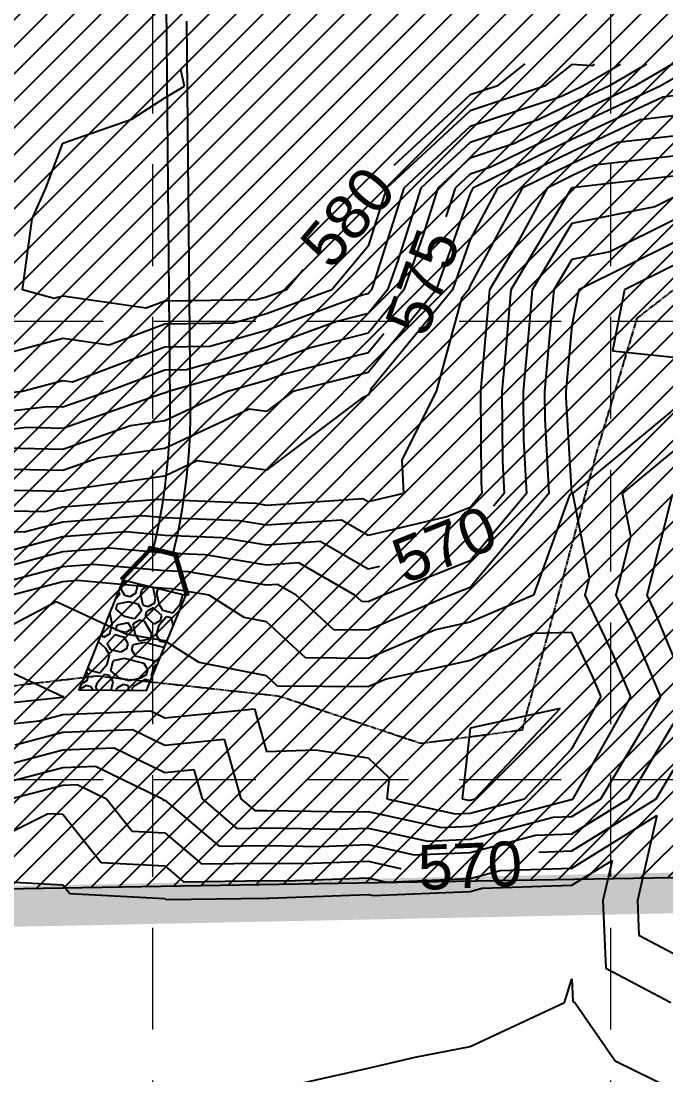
# Model space of a CAD drawing. Header units: inches. Extents: x 2468858 to 2474627, y 7110391 to 7114000.
# Drawn here: x 2469646.8 to 2469773.5, y 7111327.2 to 7111534.2 of the extents above; entities that cross this region are included whole.
import ezdxf
from ezdxf.enums import TextEntityAlignment as Align

# ---------------------------------------------------------------- set-up
doc = ezdxf.new("R2010")
doc.units = ezdxf.units.IN
doc.header["$MEASUREMENT"] = 0
doc.linetypes.add('FL1', pattern=[1.2, 0.9, -0.075, 0, -0.075, 0, -0.075, 0, -0.075])
doc.linetypes.add('HIDDEN', pattern=[0.375, 0.25, -0.125])
for name, color, linetype in [('contours', 35, 'Continuous'), ('CREEK_FL', 250, 'FL1'), ('GRID', 254, 'HIDDEN'), ('LIMITS OF DISTUBANCE', 1, 'HIDDEN'), ('RIP RAP ROCK FILTER', 1, 'Continuous'), ('SODDED LOT', 2, 'Continuous'), ('STM', 1, 'Continuous')]:
    doc.layers.add(name, color=color, linetype=linetype)
doc.styles.get("Standard").update_dxf_attribs({"font": 'ARIAL.TTF'})

msp = doc.modelspace()

# ---------------------------------------------------------------- hatches: boundary and pattern name
at = {"layer": 'RIP RAP ROCK FILTER'}
h = msp.add_hatch(dxfattribs=at)
h.set_pattern_fill('AGGREGAT', color=256, scale=20, angle=75.6761, style=0)
h.set_pattern_definition([(75.676, (2470244.275, 7111018.016), (-14.43017, 24.3263), [2, -3, 1, -3, 1, -10]), (75.676, (2470244.81, 7111028.2), (-14.43017, 24.3263), [1, -19]), (75.676, (2470242.357, 7111022.634), (-14.43017, 24.3263), [1, -2, 1, -16]), (75.676, (2470243.863, 7111032.57), (-14.43017, 24.3263), [2, -18]), (75.676, (2470243.388, 7111034.756), (-14.43017, 24.3263), [1, -19]), (75.676, (2470239.966, 7111029.437), (-14.43017, 24.3263), [2, -18]), (75.676, (2470236.523, 7111019.996), (-14.43017, 24.3263), [1, -2, 1, -5, 3, -8]), (75.676, (2470238.05, 7111034.055), (-14.43017, 24.3263), [2, -18]), (75.676, (2470234.111, 7111022.676), (-14.43017, 24.3263), [2, -1, 1, -8, 1, -7]), (75.676, (2470232.895, 7111021.954), (-14.43017, 24.3263), [1, -19]), (75.676, (2470233.658, 7111028.984), (-14.43017, 24.3263), [1, -1, 1, -17]), (75.676, (2470231.947, 7111026.325), (-14.43017, 24.3263), [1, -19]), (75.676, (2470234.194, 7111039.168), (-14.43017, 24.3263), [1, -19]), (75.676, (2470230.999, 7111030.695), (-14.43017, 24.3263), [1, -8, 1, -10]), (75.676, (2470230.03, 7111030.943), (-14.43017, 24.3263), [2, -18]), (75.676, (2470230.05, 7111035.066), (-14.43017, 24.3263), [2, -18]), (75.676, (2470226.113, 7111023.686), (-14.43017, 24.3263), [1, -12, 2, -5]), (165.676, (2470235.554, 7111020.243), (-24.3263, -14.43017), [4, -4, 2, -10]), (165.676, (2470235.802, 7111021.212), (-24.3263, -14.43017), [1, -7, 2, -10]), (165.676, (2470240.894, 7111020.944), (-24.3263, -14.43017), [3, -17]), (165.676, (2470241.141, 7111021.913), (-24.3263, -14.43017), [2, -18]), (165.676, (2470244.295, 7111022.14), (-24.3263, -14.43017), [1, -12, 1, -1, 2, -3]), (165.676, (2470244.79, 7111024.077), (-24.3263, -14.43017), [1, -7, 1, -11]), (165.676, (2470237.286, 7111027.026), (-24.3263, -14.43017), [2, -3, 1, -1, 2, -11]), (165.676, (2470241.41, 7111027.005), (-24.3263, -14.43017), [2, -11, 1, -6]), (165.676, (2470245.532, 7111026.984), (-24.3263, -14.43017), [1, -1, 2, -16]), (165.676, (2470233.431, 7111032.138), (-24.3263, -14.43017), [1, -19]), (165.676, (2470233.679, 7111033.107), (-24.3263, -14.43017), [2, -2, 1, -1, 2, -12]), (165.676, (2470242.646, 7111031.85), (-24.3263, -14.43017), [1, -1, 1, -2, 1, -14]), (165.676, (2470236.606, 7111036.488), (-24.3263, -14.43017), [4, -16]), (165.676, (2470238.791, 7111036.962), (-24.3263, -14.43017), [4, -3, 2, -11]), (165.676, (2470246.79, 7111035.952), (-24.3263, -14.43017), [1, -3, 2, -14]), (165.676, (2470245.1, 7111037.415), (-24.3263, -14.43017), [3, -17]), (120.676, (2470246.254, 7111025.768), (-19.37825, 4.94808), [1.4142, -26.87007]), (120.676, (2470248.006, 7111036.673), (-19.37825, 4.94808), [1.4142, -24.04167, 1.4142, -1.4142]), (120.676, (2470243.821, 7111024.325), (-19.37825, 4.94808), [1.4142, -11.3136, 1.4142, -14.14227]), (120.676, (2470245.058, 7111029.17), (-19.37825, 4.94808), [1.4142, -22.62747, 1.4142, -2.8284]), (120.676, (2470245.306, 7111030.138), (-19.37825, 4.94808), [2.8284, -11.3136, 2.8284, -11.31387]), (120.676, (2470242.13, 7111025.788), (-19.37825, 4.94808), [1.414, -12.728, 1.414, -1.414, 1.414, -9.90027]), (120.676, (2470243.636, 7111035.725), (-19.37825, 4.94808), [1.4142, -1.4142, 1.4142, -24.04167]), (120.676, (2470239.203, 7111022.408), (-19.37825, 4.94808), [1.4142, -16.9704, 1.4142, -8.48547]), (120.676, (2470241.224, 7111038.405), (-19.37825, 4.94808), [1.414, -1.414, 1.414, -5.6568, 1.414, -16.97147]), (120.676, (2470235.348, 7111027.52), (-19.37825, 4.94808), [1.4142, -26.87007]), (120.676, (2470233.142, 7111022.923), (-19.37825, 4.94808), [2.8284, -25.45585]), (120.676, (2470230.71, 7111021.48), (-19.37825, 4.94808), [1.4142, -1.4142, 1.4142, -24.04167]), (120.676, (2470230.524, 7111032.88), (-19.37825, 4.94808), [1.4142, -26.87007]), (120.676, (2470230.071, 7111039.189), (-19.37825, 4.94808), [1.4142, -26.87007]), (210.676, (2470244.563, 7111027.231), (-19.37825, 4.94808), [1.4142, -26.87007]), (210.676, (2470244.811, 7111028.2), (-19.37825, 4.94808), [1.4142, -26.87007]), (210.676, (2470242.357, 7111022.634), (-19.37825, 4.94808), [1.4142, -5.6568, 2.8284, -18.38487]), (210.676, (2470241.368, 7111018.759), (-19.37825, 4.94808), [1.4142, -26.87007]), (210.676, (2470241.677, 7111032.097), (-19.37825, 4.94808), [1.4142, -11.3137, 1.4142, -14.14216]), (210.676, (2470241.925, 7111033.066), (-19.37825, 4.94808), [1.414, -8.486, 1.414, -8.484, 1.414, -7.07227]), (210.676, (2470237.987, 7111021.686), (-19.37825, 4.94808), [1.4142, -26.87007]), (210.676, (2470240.976, 7111037.436), (-19.37825, 4.94808), [2.828, -7.071, 1.414, -1.414, 1.414, -14.14327]), (210.676, (2470234.853, 7111025.582), (-19.37825, 4.94808), [1.4142, -26.87007]), (210.676, (2470236.833, 7111033.334), (-19.37825, 4.94808), [2.8284, -25.45585]), (210.676, (2470237.08, 7111034.303), (-19.37825, 4.94808), [1.4142, -26.87007]), (210.676, (2470233.658, 7111028.984), (-19.37825, 4.94808), [1.4142, -26.87007]), (210.676, (2470229.267, 7111023.913), (-19.37825, 4.94808), [1.4142, -26.87007]), (210.676, (2470233.225, 7111039.415), (-19.37825, 4.94808), [1.4142, -26.87007]), (102.2411, (2470244.769, 7111019.954), (4.94808, 19.37825), [2.236, -42.48536]), (102.2411, (2470242.337, 7111018.511), (4.94808, 19.37825), [2.236, -42.48536]), (102.2411, (2470241.368, 7111018.759), (4.94808, 19.37825), [2.236, -42.48536]), (102.2411, (2470242.605, 7111023.603), (4.94808, 19.37825), [2.236, -42.48536]), (102.2411, (2470238.482, 7111023.624), (4.94808, 19.37825), [2.236, -42.48536]), (102.2411, (2470237.513, 7111023.871), (4.94808, 19.37825), [2.236, -42.48536]), (102.2411, (2470234.627, 7111028.737), (4.94808, 19.37825), [2.236, -42.48536]), (102.2411, (2470233.905, 7111029.953), (4.94808, 19.37825), [2.236, -42.48536]), (102.2411, (2470229.988, 7111022.6965), (4.94808, 19.37825), [2.236, -42.48536]), (102.2411, (2470231.473, 7111028.51), (4.94808, 19.37825), [2.236, -42.48536]), (139.111, (2470248.48, 7111034.488), (-19.37825, 4.94808), [2.236, -42.48536]), (139.111, (2470244.337, 7111030.386), (-19.37825, 4.94808), [2.236, -42.48536]), (139.111, (2470241.657, 7111027.974), (-19.37825, 4.94808), [2.236, -42.48536]), (139.111, (2470239.492, 7111031.623), (-19.37825, 4.94808), [2.236, -42.48536]), (139.111, (2470239.7395, 7111032.592), (-19.37825, 4.94808), [2.236, -42.48536]), (139.111, (2470235.101, 7111026.551), (-19.37825, 4.94808), [2.236, -42.48536]), (139.111, (2470233.637, 7111024.861), (-19.37825, 4.94808), [2.236, -42.48536]), (139.111, (2470231.741, 7111033.602), (-19.37825, 4.94808), [2.236, -42.48536]), (139.111, (2470227.824, 7111026.345), (-19.37825, 4.94808), [2.236, -42.48536]), (192.2411, (2470232.895, 7111021.954), (-19.37825, 4.94808), [2.236, -42.48536]), (192.2411, (2470235.864, 7111033.581), (-19.37825, 4.94808), [2.236, -42.48536]), (192.2411, (2470231.679, 7111021.233), (-19.37825, 4.94808), [2.236, -42.48536]), (192.2411, (2470232.73, 7111037.4775), (-19.37825, 4.94808), [2.236, -42.48536]), (192.2411, (2470228.545, 7111025.129), (-19.37825, 4.94808), [2.236, -42.48536]), (192.2411, (2470228.566, 7111029.252), (-19.37825, 4.94808), [2.236, -42.48536]), (229.111, (2470246.254, 7111025.768), (-4.94808, -19.37825), [2.236, -42.48536]), (229.111, (2470243.326, 7111022.387), (-4.94808, -19.37825), [2.236, -42.48536]), (229.111, (2470245.821, 7111036.199), (-4.94808, -19.37825), [2.236, -42.48536]), (229.111, (2470243.388, 7111034.756), (-4.94808, -19.37825), [2.236, -42.48536]), (229.111, (2470239.471, 7111027.5), (-4.94808, -19.37825), [2.236, -42.48536]), (229.111, (2470237.265, 7111022.9024), (-4.94808, -19.37825), [2.236, -42.48536]), (229.111, (2470238.75, 7111028.716), (-4.94808, -19.37825), [2.236, -42.48536]), (229.111, (2470236.07, 7111026.304), (-4.94808, -19.37825), [2.236, -42.48536]), (229.111, (2470231.225, 7111027.541), (-4.94808, -19.37825), [2.236, -42.48536]), (229.111, (2470225.865, 7111022.717), (-4.94808, -19.37825), [2.236, -42.48536]), (229.111, (2470228.834, 7111034.344), (-4.94808, -19.37825), [2.236, -42.48536]), (229.111, (2470229.329, 7111036.282), (-4.94808, -19.37825), [2.236, -42.48536])])
h.paths.add_polyline_path([(2469666.75, 7111424.4), (2469658.09, 7111402.86), (2469671.38, 7111402.7), (2469679.15, 7111421.36)])
at = {"layer": 'SODDED LOT'}
h = msp.add_hatch(dxfattribs=at)
h.set_pattern_fill('ANSI31', color=256, scale=30, style=0)
h.set_pattern_definition([(45, (0, 0), (-2.6516504294, 2.6516504294), [])])
h.paths.add_polyline_path([(2473645.39, 7113690.66), (2473644.98, 7113704.58), (2473380.05, 7113706.22), (2473375.55, 7113692.3), (2473381.69, 7113694.76), (2473634.33, 7113693.94)])
h.paths.add_polyline_path([(2473661.81, 7113026.94), (2473687.47, 7113025.61), (2473728.46, 7113019.28), (2473771.12, 7113012.61), (2473800.78, 7113000.62), (2473816.11, 7112991.96), (2473817.62, 7112992.3), (2473826.58, 7112958.99), (2473778.33, 7112869.43), (2473754.23, 7112818.27), (2473704.86, 7112707.31), (2473675.95, 7112628.52), (2473649.37, 7112551.6), (2473609.35, 7112401.13), (2473621.99, 7112397.24), (2473660.24, 7112541.42), (2473686.99, 7112623.57), (2473721.05, 7112713.98), (2473756.54, 7112795.8), (2473776.21, 7112842.14), (2473803.69, 7112892.8), (2473821.26, 7112931.75), (2473838.19, 7112953.92), (2473843.82, 7112970.36), (2473841.57, 7112984.99), (2473834.36, 7112995.8), (2473821.75, 7113003.46), (2473803.51, 7113011.56), (2473780.76, 7113020.12), (2473754.18, 7113027.78), (2473717.91, 7113032.73), (2473683.75, 7113037.76), (2473675.22, 7113037.54), (2473668.46, 7113034.66), (2473663.02, 7113029.01)])
h.paths.add_polyline_path([(2473971.46, 7113199.84), (2473953.3, 7113211.94), (2473941.19, 7113192.09), (2473861.1, 7113065.57), (2473810.53, 7113087.5), (2473761.17, 7113101.51), (2473720.96, 7113106.99), (2473697.2, 7113110.44), (2473674.12, 7113113.74), (2473679.51, 7113105.34), (2473686.71, 7113099.95), (2473703.5, 7113097.55), (2473742.47, 7113092.16), (2473787.44, 7113083.17), (2473826.42, 7113069.98), (2473851, 7113058.59), (2473862.39, 7113053.19), (2473874.39, 7113053.49), (2473885.78, 7113058.29), (2473895.97, 7113069.68), (2473937.95, 7113137.71), (2473969.87, 7113198.61)])
h.paths.add_polyline_path([(2474189.42, 7113705.55), (2474212.71, 7113695.29), (2474173.05, 7113585.51), (2474125.46, 7113471.59), (2474078.44, 7113374.03), (2473995.24, 7113231.38), (2473980.72, 7113211.84), (2473961.73, 7113224.12), (2474019.25, 7113316.23), (2474060.01, 7113393.26), (2474123.11, 7113525), (2474155.5, 7113608.17)])
h.paths.add_polyline_path([(2472149.87, 7113580.61), (2472139.15, 7113587.25), (2472148.34, 7113599.5), (2472129.96, 7113617.37), (2472301.04, 7113620.95), (2472421.05, 7113670.47), (2472435.86, 7113657.7), (2472418.5, 7113656.68), (2472386.32, 7113644.43), (2472349.55, 7113630.65), (2472301.04, 7113613.8), (2472253.54, 7113608.18), (2472206.05, 7113607.67), (2472182.05, 7113606.65), (2472168.77, 7113602.57), (2472156, 7113590.31)])
h.paths.add_polyline_path([(2472770.94, 7113693.31), (2472783.83, 7113696.4), (2473029.19, 7113695.37), (2473046.2, 7113689.7), (2473045.68, 7113705.68), (2472771.46, 7113707.22)])
h.paths.add_polyline_path([(2472613.26, 7113048.11), (2472742.65, 7113047.89), (2472742.87, 7112984.1), (2472740.21, 7112975.02), (2472732.24, 7112966.82), (2472722.71, 7112964.61), (2472628.32, 7112964.83), (2472620.35, 7112967.71), (2472615.69, 7112974.13), (2472614.14, 7112982.33), (2472613.26, 7112995.17)])
h.paths.add_polyline_path([(2471336.5, 7111475.41), (2471335.53, 7111275.42), (2470491.66, 7111254.32), (2470479.59, 7111328.94), (2470466.02, 7111461.6), (2470553.43, 7111470.9), (2470638.4, 7111473.12)])
h.paths.add_polyline_path([(2473446.67, 7112356.48), (2473471.9, 7112308.47), (2473532.94, 7112257.21), (2473501.2, 7112186.43), (2473329.47, 7112103.43), (2473116.22, 7112035.9), (2473103.2, 7112106.69), (2473072.63, 7112126.65), (2472815.11, 7111934.94), (2472802.33, 7111780.66), (2472622.31, 7111675.22), (2472617.64, 7111803.67), (2472501.02, 7111721.1), (2472320.82, 7111594.38), (2472182.92, 7111519.02), (2472068.92, 7111484.1), (2471932.85, 7111463.88), (2471923.66, 7111337.05), (2471693.82, 7111327.86), (2471696.08, 7111477.57), (2471836.92, 7111477.57), (2471858.78, 7111468.52), (2471876.58, 7111467.89), (2471898.13, 7111477.88), (2471906.24, 7111490.37), (2471909.37, 7111504.1), (2471908.12, 7111517.84), (2471903.75, 7111528.77), (2471899.69, 7111538.75), (2471899.78, 7111997.71), (2471902.82, 7112006.8), (2471908.61, 7112013.14), (2471915.23, 7112016.45), (2471926.26, 7112016.45), (2472502.65, 7112016.18), (2472510.04, 7112014.97), (2472516.23, 7112010.27), (2472519.86, 7112006.24), (2472597.23, 7111900.26), (2472601.63, 7111894), (2472601.97, 7111890.79), (2472601.97, 7111885.88), (2472602.14, 7111880.64), (2472603.49, 7111873.53), (2472605.53, 7111864.06), (2472610.94, 7111855.26), (2472618.72, 7111847.65), (2472625.66, 7111842.74), (2472634.12, 7111839.53), (2472648.17, 7111837.16), (2472661.03, 7111839.36), (2472670.85, 7111843.93), (2472681.25, 7111852.18), (2472689.32, 7111863.68), (2472693.24, 7111876.13), (2472698.54, 7111882.82), (2472979.47, 7112088.66), (2473047.7, 7112135.28), (2473102.11, 7112161.18), (2473168.62, 7112185.36), (2473235.48, 7112199.35), (2473286.97, 7112219.37), (2473338.95, 7112250.36), (2473378.05, 7112286.58), (2473406.65, 7112322.33), (2473434.97, 7112369.64)])
h.paths.add_polyline_path([(2469394.72, 7112321.68), (2469408.62, 7112317.35), (2469404.61, 7112306.55), (2469398.28, 7112300.53), (2469390.56, 7112297.13), (2469383.91, 7112297.75), (2469371.4, 7112301.14), (2469261.63, 7112337.75), (2469252.63, 7112344.02), (2469246.91, 7112352.88), (2469243.9, 7112361.06), (2469244.31, 7112369.38), (2469247.04, 7112379.88), (2469254.13, 7112392.28), (2469258.63, 7112404.82), (2469259.86, 7112413.96), (2469268.32, 7112441.06), (2469285.1, 7112497.6), (2469297.51, 7112549.94), (2469306.04, 7112604.22), (2469344.05, 7112603.83), (2469331.64, 7112539.47), (2469306.04, 7112437.89), (2469285.48, 7112378.57), (2469297.12, 7112353.37)])
h.paths.add_polyline_path([(2469215.25, 7111699.11), (2469133.16, 7111698.8), (2469133.12, 7111837.42), (2469136.78, 7111854.07), (2469131.5, 7111869.1), (2469132.54, 7111935.15), (2469148.79, 7112051.43), (2469175.43, 7112146.92), (2469214.08, 7112259.79), (2469218.22, 7112266.73), (2469223.73, 7112271.92), (2469228.76, 7112275.22), (2469234.9, 7112277.11), (2469242.61, 7112277.42), (2469249.21, 7112276.01), (2469256.45, 7112274.12), (2469362.5, 7112239.2), (2469368.95, 7112235.11), (2469372.09, 7112231.49), (2469374.61, 7112225.05), (2469375.55, 7112217.02), (2469372.57, 7112206.8), (2469260.7, 7112244.71), (2469237.57, 7112231.81), (2469223.88, 7112159.46), (2469213.8, 7112077.45), (2469211.79, 7111997.38), (2469212.59, 7111919.31)])
edge = h.paths.add_edge_path()
edge.add_line((2469946.69, 7111538.54), (2469944.94, 7111523.5))
edge.add_line((2469944.94, 7111523.5), (2469929.5, 7111368.54))
edge.add_line((2469929.5, 7111368.54), (2469627.82, 7111363.41))
edge.add_line((2469627.82, 7111363.41), (2469640.14, 7111528.56))
edge.add_line((2469640.14, 7111528.56), (2469611.1, 7111528.96))
edge.add_line((2469611.1, 7111528.96), (2469563.64, 7111542.06))
edge.add_line((2469563.64, 7111542.06), (2469395.72, 7111608.85))
edge.add_line((2469395.72, 7111608.85), (2469312.31, 7111524.84))
edge.add_line((2469312.31, 7111524.84), (2469259.94, 7111580.22))
edge.add_line((2469259.94, 7111580.22), (2469329.02, 7111646.45))
edge.add_line((2469329.02, 7111646.45), (2469327.64, 7111656.69))
edge.add_line((2469327.64, 7111656.69), (2469327.34, 7111668.01))
edge.add_line((2469327.34, 7111668.01), (2469328.7, 7111676.32))
edge.add_line((2469328.7, 7111676.32), (2469331.57, 7111684.93))
edge.add_line((2469331.57, 7111684.93), (2469335.65, 7111692.02))
edge.add_line((2469335.65, 7111692.02), (2469336.86, 7111699.72))
edge.add_line((2469336.86, 7111699.72), (2469350.6, 7111699.88))
edge.add_line((2469350.6, 7111699.88), (2469349.09, 7111695.19))
edge.add_line((2469349.09, 7111695.19), (2469344.26, 7111688.25))
edge.add_line((2469344.26, 7111688.25), (2469339.88, 7111679.79))
edge.add_arc((2469382.62, 7111662.98), 45.93, 158.5343, 290.6104)
edge.add_arc((2469402.89, 7111601.9), 18.55, 61.3608, 102.7575, ccw=False)
edge.add_line((2469411.78, 7111618.18), (2469554, 7111560.87))
edge.add_line((2469554, 7111560.87), (2469580.43, 7111552.5))
edge.add_line((2469580.43, 7111552.5), (2469597.93, 7111547.75))
edge.add_line((2469597.93, 7111547.75), (2469618.84, 7111543.76))
edge.add_line((2469618.84, 7111543.76), (2469652.78, 7111539.88))
edge.add_line((2469652.78, 7111539.88), (2469703, 7111539.88))
edge.add_line((2469703, 7111539.88), (2469903.74, 7111540.59))
edge.add_line((2469903.74, 7111540.59), (2469929.65, 7111539.77))
edge.add_line((2469929.65, 7111539.77), (2469946.69, 7111538.54))
at = {"layer": 'STM'}
h = msp.add_hatch(dxfattribs=at)
h.set_pattern_fill('ANSI31', color=5, scale=2, angle=75.6761, style=0)
h.set_pattern_definition([(120.676055, (2470244.2745, 7111018.01648), (-0.21501639, -0.12754588), [])])
h.paths.add_polyline_path([(2469671.79, 7111430.38), (2469671.94, 7111431.02), (2469677.61, 7111429.63), (2469677.45, 7111428.99), (2469679.63, 7111421.5), (2469679.15, 7111421.36), (2469676.89, 7111429.12), (2469672.35, 7111430.24), (2469666.75, 7111424.4), (2469666.39, 7111424.75)])

# ---------------------------------------------------------------- linework, layer by layer
at = {"layer": 'contours', "color": 35}
for p, q in [((2469745.74, 7111525.84, 580), (2469740.22, 7111521.42, 580)), ((2469774.99, 7111525.89, 576), (2469767.3, 7111521.42, 576)), ((2469678.18, 7111524.61, 580), (2469678.23, 7111524.74, 580)), ((2469678.86, 7111521.42, 580), (2469678.18, 7111524.61, 580)), ((2469754.99, 7111525.69, 579), (2469749.64, 7111521.42, 579)), ((2469758.96, 7111525.4, 579), (2469754.99, 7111525.69, 579)), ((2469764.55, 7111525.7, 578), (2469757.18, 7111521.42, 578)), ((2469759.45, 7111525.68, 579), (2469758.96, 7111525.4, 579)), ((2469769.64, 7111525.72, 577), (2469762.24, 7111521.42, 577)), ((2469774.99, 7111522.95, 575), (2469772.36, 7111521.42, 575)), ((2469674.99, 7111519.14, 580), (2469678.86, 7111521.42, 580)), ((2469734.99, 7111519.7, 580), (2469719.99, 7111505.82, 580)), ((2469740.22, 7111521.42, 580), (2469734.99, 7111519.7, 580)), ((2469749.64, 7111521.42, 579), (2469734.99, 7111516.59, 579)), ((2469754.99, 7111520.4, 578), (2469752.98, 7111519.42, 578)), ((2469772.36, 7111521.42, 575), (2469754.99, 7111513.29, 575)), ((2469767.3, 7111521.42, 576), (2469754.99, 7111515.66, 576)), ((2469757.18, 7111521.42, 578), (2469754.99, 7111520.4, 578)), ((2469762.24, 7111521.42, 577), (2469754.99, 7111518.03, 577)), ((2469774.99, 7111519.52, 574), (2469772.85, 7111519.28, 574)), ((2469668.53, 7111514.97, 580), (2469674.99, 7111519.14, 580)), ((2469752.98, 7111519.42, 578), (2469734.99, 7111513.48, 578)), ((2469754.99, 7111518.03, 577), (2469748.35, 7111514.78, 577)), ((2469772.85, 7111519.28, 574), (2469754.99, 7111510.92, 574)), ((2469734.99, 7111516.59, 579), (2469718.6, 7111501.42, 579)), ((2469754.99, 7111515.66, 576), (2469743.71, 7111510.15, 576)), ((2469774.99, 7111515.57, 573), (2469768.39, 7111514.82, 573)), ((2469654.99, 7111510.24, 580), (2469668.53, 7111514.97, 580)), ((2469734.99, 7111513.48, 578), (2469721.96, 7111501.42, 578)), ((2469748.35, 7111514.78, 577), (2469734.99, 7111510.38, 577)), ((2469768.39, 7111514.82, 573), (2469754.99, 7111508.55, 573)), ((2469754.99, 7111513.29, 575), (2469739.08, 7111505.51, 575)), ((2469774.99, 7111511.62, 572), (2469763.93, 7111510.36, 572)), ((2469651.61, 7111501.42, 580), (2469654.99, 7111510.24, 580)), ((2469734.99, 7111510.38, 577), (2469725.31, 7111501.42, 577)), ((2469743.71, 7111510.15, 576), (2469734.99, 7111507.27, 576)), ((2469754.99, 7111510.92, 574), (2469735.56, 7111501.42, 574)), ((2469763.93, 7111510.36, 572), (2469754.99, 7111506.18, 572)), ((2469734.99, 7111507.27, 576), (2469728.67, 7111501.42, 576)), ((2469754.99, 7111508.55, 573), (2469740.41, 7111501.42, 573)), ((2469774.99, 7111507.67, 571), (2469759.47, 7111505.91, 571)), ((2469739.08, 7111505.51, 575), (2469734.99, 7111504.16, 575)), ((2469754.99, 7111506.18, 572), (2469745.26, 7111501.42, 572)), ((2469759.47, 7111505.91, 571), (2469754.99, 7111503.81, 571)), ((2469734.99, 7111504.16, 575), (2469732.03, 7111501.42, 575)), ((2469754.99, 7111503.81, 571), (2469750.11, 7111501.42, 571)), ((2469774.99, 7111503.72, 570), (2469755.01, 7111501.45, 570)), ((2469648.93, 7111495.36, 580), (2469651.61, 7111501.42, 580)), ((2469718.6, 7111501.42, 579), (2469714.99, 7111489.96, 579)), ((2469721.96, 7111501.42, 578), (2469715.96, 7111482.39, 578)), ((2469725.31, 7111501.42, 577), (2469720.86, 7111487.29, 577)), ((2469728.67, 7111501.42, 576), (2469725.76, 7111492.19, 576)), ((2469732.03, 7111501.42, 575), (2469730.66, 7111497.1, 575)), ((2469740.41, 7111501.42, 573), (2469734.99, 7111491.32, 573)), ((2469735.56, 7111501.42, 574), (2469734.99, 7111500.36, 574)), ((2469745.26, 7111501.42, 572), (2469734.99, 7111482.28, 572)), ((2469754.93, 7111501.36, 570), (2469743, 7111481.42, 570)), ((2469750.11, 7111501.42, 571), (2469744.46, 7111490.89, 571)), ((2469754.96, 7111501.42, 570), (2469754.93, 7111501.36, 570)), ((2469754.99, 7111501.44, 570), (2469754.96, 7111501.42, 570)), ((2469755.01, 7111501.45, 570), (2469754.99, 7111501.44, 570)), ((2469734.99, 7111500.36, 574), (2469728.33, 7111481.42, 574)), ((2469774.99, 7111499.57, 569), (2469771.31, 7111497.74, 569)), ((2469730.66, 7111497.1, 575), (2469730.2, 7111495.77, 575)), ((2469771.31, 7111497.74, 569), (2469754.99, 7111494.43, 569)), ((2469647.04, 7111481.42, 580), (2469648.93, 7111495.36, 580)), ((2469774.99, 7111495.12, 568), (2469762.48, 7111488.91, 568)), ((2469754.99, 7111494.43, 569), (2469747.21, 7111481.42, 569)), ((2469725.76, 7111492.19, 576), (2469721.97, 7111481.42, 576)), ((2469734.99, 7111491.32, 573), (2469731.51, 7111481.42, 573)), ((2469744.46, 7111490.89, 571), (2469738.79, 7111481.42, 571)), ((2469774.99, 7111490.67, 567), (2469756.34, 7111481.42, 567)), ((2469714.99, 7111489.96, 579), (2469707.82, 7111481.42, 579)), ((2469762.48, 7111488.91, 568), (2469754.99, 7111487.39, 568)), ((2469720.86, 7111487.29, 577), (2469718.79, 7111481.42, 577)), ((2469754.99, 7111487.39, 568), (2469751.42, 7111481.42, 568)), ((2469702.21, 7111485.37, 580), (2469698.9, 7111481.42, 580)), ((2469774.99, 7111486.22, 566), (2469765.31, 7111481.42, 566)), ((2469715.96, 7111482.39, 578), (2469715.62, 7111481.42, 578)), ((2469734.99, 7111482.28, 572), (2469734.69, 7111481.42, 572)), ((2469653.29, 7111479.72, 580), (2469647.04, 7111481.42, 580)), ((2469654.99, 7111480.18, 580), (2469653.29, 7111479.72, 580)), ((2469671.35, 7111477.78, 580), (2469654.99, 7111480.18, 580)), ((2469698.9, 7111481.42, 580), (2469694.99, 7111479.99, 580)), ((2469707.82, 7111481.42, 579), (2469694.99, 7111476.71, 579)), ((2469713.97, 7111480.4, 578), (2469694.99, 7111473.43, 578)), ((2469714.99, 7111480.66, 578), (2469713.97, 7111480.4, 578)), ((2469721.97, 7111481.42, 576), (2469714.99, 7111472.92, 576)), ((2469728.33, 7111481.42, 574), (2469714.99, 7111465.18, 574)), ((2469715.62, 7111481.42, 578), (2469714.99, 7111480.66, 578)), ((2469718.79, 7111481.42, 577), (2469714.99, 7111476.79, 577)), ((2469731.51, 7111481.42, 573), (2469715.48, 7111461.91, 573)), ((2469734.69, 7111481.42, 572), (2469733.29, 7111479.72, 572)), ((2469738.79, 7111481.42, 571), (2469737.25, 7111463.69, 571)), ((2469743, 7111481.42, 570), (2469741.86, 7111468.29, 570)), ((2469747.21, 7111481.42, 569), (2469746.47, 7111472.9, 569)), ((2469751.42, 7111481.42, 568), (2469751.08, 7111477.51, 568)), ((2469756.34, 7111481.42, 567), (2469754.99, 7111474.4, 567)), ((2469765.31, 7111481.42, 566), (2469763, 7111469.43, 566)), ((2469674.99, 7111479.16, 580), (2469671.35, 7111477.78, 580)), ((2469692.99, 7111479.42, 580), (2469674.99, 7111479.16, 580)), ((2469694.99, 7111479.99, 580), (2469692.99, 7111479.42, 580)), ((2469733.29, 7111479.72, 572), (2469728.36, 7111461.42, 572)), ((2469694.99, 7111476.71, 579), (2469688.42, 7111474.85, 579)), ((2469714.99, 7111476.79, 577), (2469708.78, 7111475.22, 577)), ((2469751.08, 7111477.51, 568), (2469749.62, 7111461.42, 568)), ((2469674.99, 7111474.66, 579), (2469664.09, 7111470.53, 579)), ((2469688.42, 7111474.85, 579), (2469674.99, 7111474.66, 579)), ((2469708.78, 7111475.22, 577), (2469694.99, 7111470.15, 577)), ((2469754.99, 7111474.4, 567), (2469753.82, 7111461.42, 567)), ((2469694.99, 7111473.43, 578), (2469683.84, 7111470.28, 578)), ((2469714.99, 7111472.92, 576), (2469703.6, 7111470.03, 576)), ((2469718.03, 7111472.75, 575), (2469714.99, 7111469.05, 575)), ((2469746.47, 7111472.9, 569), (2469745.43, 7111461.42, 569)), ((2469654.99, 7111471.86, 579), (2469641.94, 7111468.37, 579)), ((2469664.09, 7111470.53, 579), (2469654.99, 7111471.86, 579)), ((2469674.99, 7111470.15, 578), (2469656.84, 7111463.27, 578)), ((2469683.84, 7111470.28, 578), (2469674.99, 7111470.15, 578)), ((2469694.99, 7111470.15, 577), (2469679.27, 7111465.71, 577)), ((2469703.6, 7111470.03, 576), (2469694.99, 7111466.87, 576)), ((2469714.99, 7111469.05, 575), (2469698.42, 7111464.85, 575)), ((2469741.86, 7111468.29, 570), (2469741.24, 7111461.42, 570)), ((2469763, 7111469.43, 566), (2469774.99, 7111468.2, 566)), ((2469679.27, 7111465.71, 577), (2469674.99, 7111465.65, 577)), ((2469694.99, 7111466.87, 576), (2469675.71, 7111461.42, 576)), ((2469674.99, 7111465.65, 577), (2469663.84, 7111461.42, 577)), ((2469698.42, 7111464.85, 575), (2469694.99, 7111463.59, 575)), ((2469714.99, 7111465.18, 574), (2469700.15, 7111461.42, 574)), ((2469737.25, 7111463.69, 571), (2469737.05, 7111461.42, 571)), ((2469654.99, 7111463.54, 578), (2469647.05, 7111461.42, 578)), ((2469656.84, 7111463.27, 578), (2469654.99, 7111463.54, 578)), ((2469694.99, 7111463.59, 575), (2469687.32, 7111461.42, 575)), ((2469715.48, 7111461.91, 573), (2469715.35, 7111461.42, 573)), ((2469647.05, 7111461.42, 578), (2469634.99, 7111460.03, 578)), ((2469663.84, 7111461.42, 577), (2469654.99, 7111458.34, 577)), ((2469674.59, 7111461.03, 576), (2469654.99, 7111454.2, 576)), ((2469674.99, 7111461.08, 576), (2469674.59, 7111461.03, 576)), ((2469687.32, 7111461.42, 575), (2469674.99, 7111455.66, 575)), ((2469675.71, 7111461.42, 576), (2469674.99, 7111461.08, 576)), ((2469700.15, 7111461.42, 574), (2469694.99, 7111457.52, 574)), ((2469713.7, 7111460.13, 573), (2469694.99, 7111446, 573)), ((2469714.99, 7111460.72, 573), (2469713.7, 7111460.13, 573)), ((2469715.35, 7111461.42, 573), (2469714.99, 7111460.72, 573)), ((2469728.36, 7111461.42, 572), (2469721.56, 7111448, 572)), ((2469737.05, 7111461.42, 571), (2469737.18, 7111443.61, 571)), ((2469741.24, 7111461.42, 570), (2469741.34, 7111447.77, 570)), ((2469745.43, 7111461.42, 569), (2469745.5, 7111451.94, 569)), ((2469749.62, 7111461.42, 568), (2469749.66, 7111456.1, 568)), ((2469753.82, 7111461.42, 567), (2469753.83, 7111460.26, 567)), ((2469753.83, 7111460.26, 567), (2469754.9, 7111441.42, 567)), ((2469651.97, 7111458.4, 577), (2469634.99, 7111456.44, 577)), ((2469654.99, 7111458.34, 577), (2469651.97, 7111458.4, 577)), ((2469691.55, 7111457.98, 574), (2469674.99, 7111450.25, 574)), ((2469694.99, 7111457.52, 574), (2469691.55, 7111457.98, 574)), ((2469755.18, 7111441.42, 567), (2469774.99, 7111457.81, 567)), ((2469674.99, 7111455.66, 575), (2469668.24, 7111454.67, 575)), ((2469749.66, 7111456.1, 568), (2469750.5, 7111441.42, 568)), ((2469647.91, 7111454.34, 576), (2469634.99, 7111452.85, 576)), ((2469654.99, 7111454.2, 576), (2469647.91, 7111454.34, 576)), ((2469668.24, 7111454.67, 575), (2469654.99, 7111450.06, 575)), ((2469745.5, 7111451.94, 569), (2469746.1, 7111441.42, 569)), ((2469654.99, 7111450.06, 575), (2469643.85, 7111450.29, 575)), ((2469674.99, 7111450.25, 574), (2469661.88, 7111448.32, 574)), ((2469764.94, 7111441.42, 568), (2469774.99, 7111449.73, 568)), ((2469661.88, 7111448.32, 574), (2469654.99, 7111445.92, 574)), ((2469681.38, 7111447.81, 573), (2469674.99, 7111444.83, 573)), ((2469694.99, 7111446, 573), (2469681.38, 7111447.81, 573)), ((2469721.56, 7111448, 572), (2469721.89, 7111441.42, 572)), ((2469741.34, 7111447.77, 570), (2469741.7, 7111441.42, 570)), ((2469654.99, 7111445.92, 574), (2469639.8, 7111446.23, 574)), ((2469674.99, 7111444.83, 573), (2469655.53, 7111441.97, 573)), ((2469737.18, 7111443.61, 571), (2469737.31, 7111441.42, 571)), ((2469654.99, 7111441.78, 573), (2469635.74, 7111442.18, 573)), ((2469655.53, 7111441.97, 573), (2469654.99, 7111441.78, 573)), ((2469721.89, 7111441.42, 572), (2469714.99, 7111439.77, 572)), ((2469750.5, 7111441.42, 568), (2469734.99, 7111422.96, 568)), ((2469746.1, 7111441.42, 569), (2469734.99, 7111428.2, 569)), ((2469737.31, 7111441.42, 571), (2469734.99, 7111438.67, 571)), ((2469741.7, 7111441.42, 570), (2469739.61, 7111438.93, 570)), ((2469754.46, 7111440.89, 567), (2469747.45, 7111421.42, 567)), ((2469754.9, 7111441.42, 567), (2469754.46, 7111440.89, 567)), ((2469758.47, 7111424.9, 567), (2469755.18, 7111441.42, 567)), ((2469766.61, 7111433.05, 568), (2469764.94, 7111441.42, 568)), ((2469769.77, 7111421.42, 569), (2469774.76, 7111441.19, 569)), ((2469673.8, 7111440.24, 572), (2469654.99, 7111438.74, 572)), ((2469674.99, 7111440.13, 572), (2469673.8, 7111440.24, 572)), ((2469692.97, 7111439.41, 572), (2469674.99, 7111440.13, 572)), ((2469694.99, 7111439.06, 572), (2469692.97, 7111439.41, 572)), ((2469713.94, 7111440.37, 572), (2469694.99, 7111439.06, 572)), ((2469714.99, 7111439.77, 572), (2469713.94, 7111440.37, 572)), ((2469651.35, 7111437.79, 572), (2469634.99, 7111438.12, 572)), ((2469654.99, 7111438.74, 572), (2469651.35, 7111437.79, 572)), ((2469670.61, 7111437.04, 571), (2469654.99, 7111435.8, 571)), ((2469674.99, 7111436.65, 571), (2469670.61, 7111437.04, 571)), ((2469730.4, 7111436.84, 571), (2469714.99, 7111433.15, 571)), ((2469734.99, 7111438.67, 571), (2469730.4, 7111436.84, 571)), ((2469654.99, 7111435.8, 571), (2469647.38, 7111433.81, 571)), ((2469689.63, 7111436.06, 571), (2469674.99, 7111436.65, 571)), ((2469694.99, 7111435.15, 571), (2469689.63, 7111436.06, 571)), ((2469709.73, 7111436.17, 571), (2469694.99, 7111435.15, 571)), ((2469714.99, 7111433.15, 571), (2469709.73, 7111436.17, 571)), ((2469647.38, 7111433.81, 571), (2469634.99, 7111434.06, 571)), ((2469654.99, 7111432.86, 570), (2469643.4, 7111429.83, 570)), ((2469667.42, 7111433.85, 570), (2469654.99, 7111432.86, 570)), ((2469674.99, 7111433.18, 570), (2469667.42, 7111433.85, 570)), ((2469686.29, 7111432.72, 570), (2469674.99, 7111433.18, 570)), ((2469694.99, 7111431.23, 570), (2469686.29, 7111432.72, 570)), ((2469763.68, 7111421.42, 568), (2469766.61, 7111433.05, 568)), ((2469664.23, 7111430.66, 569), (2469654.99, 7111429.92, 569)), ((2469674.99, 7111429.7, 569), (2469664.23, 7111430.66, 569)), ((2469705.53, 7111431.96, 570), (2469694.99, 7111431.23, 570)), ((2469714.99, 7111426.52, 570), (2469705.53, 7111431.96, 570)), ((2469654.99, 7111429.92, 569), (2469639.42, 7111425.86, 569)), ((2469682.95, 7111429.38, 569), (2469674.99, 7111429.7, 569)), ((2469694.99, 7111427.32, 569), (2469682.95, 7111429.38, 569)), ((2469654.99, 7111426.99, 568), (2469635.45, 7111421.88, 568)), ((2469661.03, 7111427.47, 568), (2469654.99, 7111426.99, 568)), ((2469674.99, 7111426.22, 568), (2469661.03, 7111427.47, 568)), ((2469701.32, 7111427.76, 569), (2469694.99, 7111427.32, 569)), ((2469712.33, 7111421.42, 569), (2469701.32, 7111427.76, 569)), ((2469717.18, 7111427.05, 570), (2469714.99, 7111426.52, 570)), ((2469734.99, 7111428.2, 569), (2469718.01, 7111421.42, 569)), ((2469657.84, 7111424.28, 567), (2469654.99, 7111424.05, 567)), ((2469674.99, 7111422.75, 567), (2469657.84, 7111424.28, 567)), ((2469679.6, 7111426.04, 568), (2469674.99, 7111426.22, 568)), ((2469694.99, 7111423.4, 568), (2469679.6, 7111426.04, 568)), ((2469757.59, 7111421.42, 567), (2469758.47, 7111424.9, 567)), ((2469654.99, 7111424.05, 567), (2469644.94, 7111421.42, 567)), ((2469676.26, 7111422.7, 567), (2469674.99, 7111422.75, 567)), ((2469683.69, 7111421.42, 567), (2469676.26, 7111422.7, 567)), ((2469697.12, 7111423.55, 568), (2469694.99, 7111423.4, 568)), ((2469700.81, 7111421.42, 568), (2469697.12, 7111423.55, 568)), ((2469734.99, 7111422.96, 568), (2469731.13, 7111421.42, 568)), ((2469690.61, 7111417.04, 567), (2469683.69, 7111421.42, 567)), ((2469708.19, 7111414.63, 568), (2469700.81, 7111421.42, 568)), ((2469713.72, 7111420.15, 569), (2469712.33, 7111421.42, 569)), ((2469714.99, 7111420.14, 569), (2469713.72, 7111420.15, 569)), ((2469731.13, 7111421.42, 568), (2469714.99, 7111414.58, 568)), ((2469718.01, 7111421.42, 569), (2469714.99, 7111420.14, 569)), ((2469747.45, 7111421.42, 567), (2469734.99, 7111416.12, 567)), ((2469763.19, 7111409.63, 567), (2469757.59, 7111421.42, 567)), ((2469767.32, 7111413.76, 568), (2469763.68, 7111421.42, 568)), ((2469771.45, 7111417.89, 569), (2469769.77, 7111421.42, 569)), ((2469653.68, 7111420.12, 566), (2469634.99, 7111410.35, 566)), ((2469654.99, 7111419.51, 566), (2469653.68, 7111420.12, 566)), ((2469667.35, 7111413.79, 566), (2469654.99, 7111419.51, 566)), ((2469694.99, 7111416.18, 567), (2469690.61, 7111417.04, 567)), ((2469702.67, 7111409.11, 567), (2469694.99, 7111416.18, 567)), ((2469734.99, 7111416.12, 567), (2469728.17, 7111414.6, 567)), ((2469774.99, 7111409.4, 569), (2469771.45, 7111417.89, 569)), ((2469714.99, 7111414.58, 568), (2469708.19, 7111414.63, 568)), ((2469728.17, 7111414.6, 567), (2469714.99, 7111409.01, 567)), ((2469747.49, 7111413.92, 566), (2469734.99, 7111408.6, 566)), ((2469754.99, 7111414.07, 566), (2469747.49, 7111413.92, 566)), ((2469759.06, 7111405.5, 566), (2469754.99, 7111414.07, 566)), ((2469674.99, 7111412.46, 566), (2469667.35, 7111413.79, 566)), ((2469681.74, 7111408.18, 566), (2469674.99, 7111412.46, 566)), ((2469772.46, 7111401.42, 568), (2469767.32, 7111413.76, 568)), ((2469654.99, 7111401.47, 565), (2469641.38, 7111407.82, 565)), ((2469694.99, 7111405.57, 566), (2469681.74, 7111408.18, 566)), ((2469714.99, 7111409.01, 567), (2469702.67, 7111409.11, 567)), ((2469734.99, 7111408.6, 566), (2469718.51, 7111404.94, 566)), ((2469766.61, 7111401.42, 567), (2469763.19, 7111409.63, 567)), ((2469697.15, 7111403.58, 566), (2469694.99, 7111405.57, 566)), ((2469714.99, 7111403.45, 566), (2469697.15, 7111403.58, 566)), ((2469718.51, 7111404.94, 566), (2469714.99, 7111403.45, 566)), ((2469760.76, 7111401.42, 566), (2469759.06, 7111405.5, 566)), ((2469634.99, 7111399.25, 565), (2469654.98, 7111401.41, 565)), ((2469654.98, 7111401.41, 565), (2469654.99, 7111401.41, 565)), ((2469655.02, 7111401.46, 565), (2469654.99, 7111401.47, 565)), ((2469654.99, 7111401.41, 565), (2469655.23, 7111401.42, 565)), ((2469655.23, 7111401.42, 565), (2469655.02, 7111401.46, 565)), ((2469754.99, 7111391.26, 566), (2469760.76, 7111401.42, 566)), ((2469755.59, 7111382.02, 567), (2469766.61, 7111401.42, 567)), ((2469769.14, 7111395.57, 568), (2469772.46, 7111401.42, 568)), ((2469650.29, 7111396.73, 566), (2469654.99, 7111397.95, 566)), ((2469654.99, 7111397.95, 566), (2469672.24, 7111398.67, 566)), ((2469672.24, 7111398.67, 566), (2469674.99, 7111397.33, 566)), ((2469674.99, 7111397.33, 566), (2469692.65, 7111399.09, 566)), ((2469692.65, 7111399.09, 566), (2469694.99, 7111390.69, 566)), ((2469752.69, 7111399.13, 565), (2469734.99, 7111395.3, 565)), ((2469735.99, 7111381.42, 565), (2469752.69, 7111399.13, 565)), ((2469634.99, 7111395.07, 566), (2469650.29, 7111396.73, 566)), ((2469734.99, 7111395.3, 565), (2469733.46, 7111381.42, 565)), ((2469760.68, 7111381.42, 568), (2469769.14, 7111395.57, 568)), ((2469766.13, 7111381.42, 569), (2469774.99, 7111396.24, 569)), ((2469645.61, 7111392.04, 567), (2469654.99, 7111394.5, 567)), ((2469654.99, 7111394.5, 567), (2469668.63, 7111395.06, 567)), ((2469668.63, 7111395.06, 567), (2469674.99, 7111391.96, 567)), ((2469654.99, 7111391.04, 568), (2469665.02, 7111391.46, 568)), ((2469665.02, 7111391.46, 568), (2469674.99, 7111386.59, 568)), ((2469674.99, 7111391.96, 567), (2469686.69, 7111393.12, 567)), ((2469686.69, 7111393.12, 567), (2469689.94, 7111381.42, 567)), ((2469745.7, 7111381.42, 566), (2469754.99, 7111391.26, 566)), ((2469640.92, 7111387.36, 568), (2469654.99, 7111391.04, 568)), ((2469694.99, 7111390.69, 566), (2469704.62, 7111391.05, 566)), ((2469704.62, 7111391.05, 566), (2469714.99, 7111389.46, 566)), ((2469714.99, 7111389.46, 566), (2469719.07, 7111385.51, 566)), ((2469636.24, 7111382.67, 569), (2469654.99, 7111387.58, 569)), ((2469654.99, 7111387.58, 569), (2469661.41, 7111387.85, 569)), ((2469661.41, 7111387.85, 569), (2469674.56, 7111381.42, 569)), ((2469674.99, 7111386.59, 568), (2469680.72, 7111387.16, 568)), ((2469680.72, 7111387.16, 568), (2469682.32, 7111381.42, 568)), ((2469771.58, 7111381.42, 570), (2469774.99, 7111387.12, 570)), ((2469719.07, 7111385.51, 566), (2469718.62, 7111381.42, 566)), ((2469644.68, 7111381.42, 570), (2469654.99, 7111384.12, 570)), ((2469654.99, 7111384.12, 570), (2469657.8, 7111384.24, 570)), ((2469657.8, 7111384.24, 570), (2469663.57, 7111381.42, 570)), ((2469663.57, 7111381.42, 570), (2469668.62, 7111375.05, 570)), ((2469674.56, 7111381.42, 569), (2469674.75, 7111381.18, 569)), ((2469674.75, 7111381.18, 569), (2469674.99, 7111381.17, 569)), ((2469674.99, 7111381.17, 569), (2469685.69, 7111372.12, 569)), ((2469682.32, 7111381.42, 568), (2469689.18, 7111375.61, 568)), ((2469689.94, 7111381.42, 567), (2469692.67, 7111379.11, 567)), ((2469718.62, 7111381.42, 566), (2469732.03, 7111378.47, 566)), ((2469733.46, 7111381.42, 565), (2469734.71, 7111381.15, 565)), ((2469734.71, 7111381.15, 565), (2469734.99, 7111381.16, 565)), ((2469734.99, 7111381.16, 565), (2469735.99, 7111381.42, 565)), ((2469734.99, 7111378.59, 566), (2469745.7, 7111381.42, 566)), ((2469734.99, 7111376.03, 567), (2469754.83, 7111381.27, 567)), ((2469754.83, 7111381.27, 567), (2469754.99, 7111381.27, 567)), ((2469754.99, 7111371.18, 570), (2469771.58, 7111381.42, 570)), ((2469754.99, 7111377.91, 568), (2469760.68, 7111381.42, 568)), ((2469754.99, 7111374.54, 569), (2469766.13, 7111381.42, 569)), ((2469754.99, 7111381.27, 567), (2469755.23, 7111381.42, 567)), ((2469755.23, 7111381.42, 567), (2469755.59, 7111382.02, 567)), ((2469692.67, 7111379.11, 567), (2469694.99, 7111379.14, 567)), ((2469694.99, 7111379.14, 567), (2469712.43, 7111378.86, 567)), ((2469712.43, 7111378.86, 567), (2469714.99, 7111378.95, 567)), ((2469714.99, 7111378.95, 567), (2469729.35, 7111375.79, 567)), ((2469634.99, 7111370.01, 571), (2469652.11, 7111378.54, 571)), ((2469652.11, 7111378.54, 571), (2469654.99, 7111378.38, 571)), ((2469654.99, 7111378.38, 571), (2469662.49, 7111368.92, 571)), ((2469732.03, 7111378.47, 566), (2469734.99, 7111378.59, 566)), ((2469734.99, 7111373.46, 568), (2469751.35, 7111377.78, 568)), ((2469751.35, 7111377.78, 568), (2469754.99, 7111377.91, 568)), ((2469754.99, 7111367.81, 571), (2469771.69, 7111378.13, 571)), ((2469771.69, 7111378.13, 571), (2469767.87, 7111361.42, 571)), ((2469668.62, 7111375.05, 570), (2469674.99, 7111374.72, 570)), ((2469674.99, 7111374.72, 570), (2469682.19, 7111368.63, 570)), ((2469689.18, 7111375.61, 568), (2469694.99, 7111375.69, 568)), ((2469694.99, 7111375.69, 568), (2469709.03, 7111375.47, 568)), ((2469709.03, 7111375.47, 568), (2469714.99, 7111375.68, 568)), ((2469714.99, 7111375.68, 568), (2469726.67, 7111373.11, 568)), ((2469729.35, 7111375.79, 567), (2469734.99, 7111376.03, 567)), ((2469726.67, 7111373.11, 568), (2469734.99, 7111373.46, 568)), ((2469734.99, 7111370.89, 569), (2469747.86, 7111374.29, 569)), ((2469747.86, 7111374.29, 569), (2469754.99, 7111374.54, 569)), ((2469685.69, 7111372.12, 569), (2469694.99, 7111372.24, 569)), ((2469694.99, 7111372.24, 569), (2469705.64, 7111372.07, 569)), ((2469705.64, 7111372.07, 569), (2469714.99, 7111372.41, 569)), ((2469714.99, 7111372.41, 569), (2469723.99, 7111370.43, 569)), ((2469723.99, 7111370.43, 569), (2469734.99, 7111370.89, 569)), ((2469748.48, 7111370.95, 570), (2469754.99, 7111371.18, 570)), ((2469662.49, 7111368.92, 571), (2469674.99, 7111368.27, 571)), ((2469682.19, 7111368.63, 570), (2469694.99, 7111368.8, 570)), ((2469694.99, 7111368.8, 570), (2469702.25, 7111368.68, 570)), ((2469702.25, 7111368.68, 570), (2469714.99, 7111369.14, 570)), ((2469714.99, 7111369.14, 570), (2469721.31, 7111367.75, 570)), ((2469754.99, 7111364.45, 572), (2469762.9, 7111369.33, 572)), ((2469762.9, 7111369.33, 572), (2469761.09, 7111361.42, 572)), ((2469674.99, 7111368.27, 571), (2469678.7, 7111365.13, 571)), ((2469721.31, 7111367.75, 570), (2469721.42, 7111367.75, 570)), ((2469734.99, 7111365.76, 571), (2469740.88, 7111367.32, 571)), ((2469740.88, 7111367.32, 571), (2469754.99, 7111367.81, 571)), ((2469638.99, 7111365.42, 572), (2469654.99, 7111364.52, 572)), ((2469654.99, 7111364.52, 572), (2469656.36, 7111362.79, 572)), ((2469678.7, 7111365.13, 571), (2469694.99, 7111365.35, 571)), ((2469694.99, 7111365.35, 571), (2469698.85, 7111365.29, 571)), ((2469698.85, 7111365.29, 571), (2469714.99, 7111365.87, 571)), ((2469714.99, 7111365.87, 571), (2469718.63, 7111365.07, 571)), ((2469718.63, 7111365.07, 571), (2469734.99, 7111365.76, 571)), ((2469737.39, 7111363.83, 572), (2469754.99, 7111364.45, 572)), ((2469656.36, 7111362.79, 572), (2469674.99, 7111361.82, 572)), ((2469695.46, 7111361.89, 572), (2469714.99, 7111362.6, 572)), ((2469714.99, 7111362.6, 572), (2469715.95, 7111362.39, 572)), ((2469715.95, 7111362.39, 572), (2469734.99, 7111363.19, 572)), ((2469734.99, 7111363.19, 572), (2469737.39, 7111363.83, 572)), ((2469674.99, 7111361.82, 572), (2469675.2, 7111361.64, 572)), ((2469675.2, 7111361.64, 572), (2469694.99, 7111361.9, 572)), ((2469694.99, 7111361.9, 572), (2469695.46, 7111361.89, 572)), ((2469761.09, 7111361.42, 572), (2469761.68, 7111348.12, 572)), ((2469767.87, 7111361.42, 571), (2469768.18, 7111354.61, 571)), ((2469768.18, 7111354.61, 571), (2469774.99, 7111351.04, 571)), ((2469761.68, 7111348.12, 572), (2469774.43, 7111341.42, 572)), ((2469753.58, 7111341.42, 573), (2469754.99, 7111346.08, 573)), ((2469754.99, 7111346.08, 573), (2469755.19, 7111341.62, 573)), ((2469755.19, 7111341.62, 573), (2469755.56, 7111341.42, 573)), ((2469734.99, 7111332.78, 573), (2469753.58, 7111341.42, 573)), ((2469755.56, 7111341.42, 573), (2469763.49, 7111329.93, 573)), ((2469724.2, 7111330.63, 573), (2469734.99, 7111332.78, 573)), ((2469714.99, 7111328.51, 573), (2469724.2, 7111330.63, 573)), ((2469763.49, 7111329.93, 573), (2469774.99, 7111324.33, 573)), ((2469698.31, 7111324.74, 573), (2469714.99, 7111328.51, 573))]:
    msp.add_line(p, q, dxfattribs=at)
at = {"layer": 'CREEK_FL', "color": 5}
msp.add_lwpolyline([(2469616.57, 7111400.28), (2469661.68, 7111405.58), (2469697.5, 7111401.61), (2469725.36, 7111392.32), (2469745.27, 7111394.98), (2469759.86, 7111449.34), (2469767.82, 7111475.85), (2469791.7, 7111494.42), (2469820.89, 7111498.39), (2469832.83, 7111483.81), (2469855.39, 7111477.18), (2469862.02, 7111462.6), (2469875.29, 7111455.97), (2469875.29, 7111421.49), (2469869.98, 7111394.98)], dxfattribs=at)
at = {"layer": 'GRID', "color": 252, "linetype": 'HIDDEN', "lineweight": 0, "ltscale": 80}
for p, q in [((2469672.57, 7113906.08), (2469672.57, 7110754.83)), ((2469762.57, 7113906.08), (2469762.57, 7110754.83)), ((2468952.87, 7111475.23), (2474532.87, 7111475.23)), ((2468952.87, 7111385.23), (2474532.87, 7111385.23))]:
    msp.add_line(p, q, dxfattribs=at)
at = {"layer": 'LIMITS OF DISTUBANCE', "ltscale": 300, "const_width": 8}
msp.add_lwpolyline([(2471705.42, 7112622.35), (2469299.78, 7112610.93), (2469280.51, 7112511.92), (2469190.31, 7112212.78), (2469165.72, 7112138.5, 0.093397), (2469125.14, 7111836.24), (2469126.65, 7111691.28), (2469320.36, 7111692.25), (2469319.4, 7111652.36), (2469249.22, 7111583.65), (2469311.22, 7111515.9), (2469399.19, 7111603.35), (2469561.17, 7111536.56), (2469635.52, 7111518.85), (2469622.58, 7111359.81), (2469939.15, 7111366.28), (2469938.07, 7111400.24), (2470156.41, 7111338.31), (2470318.79, 7111316.1), (2470476.04, 7111322.08), (2470480.31, 7111246.9), (2471344.66, 7111268.5)], format="xyb", dxfattribs=at)
at = {"layer": 'RIP RAP ROCK FILTER'}
msp.add_lwpolyline([(2469666.75, 7111424.4), (2469658.09, 7111402.86), (2469671.38, 7111402.7), (2469679.15, 7111421.36)], close=True, dxfattribs=at)
at = {"layer": 'SODDED LOT'}
msp.add_lwpolyline([(2469618.84, 7111543.76), (2469652.78, 7111539.88), (2469703, 7111539.88), (2469903.74, 7111540.59), (2469929.65, 7111539.77), (2469946.69, 7111538.54), (2469944.94, 7111523.5), (2469929.5, 7111368.54), (2469627.82, 7111363.41)], dxfattribs=at)
at = {"layer": 'STM', "color": 5}
for p, q in [((2469676.06, 7111459.39), (2469675.31, 7111537.38)), ((2469680.06, 7111459.42), (2469679.34, 7111534.21)), ((2469679.15, 7111421.36), (2469666.75, 7111424.4))]:
    msp.add_line(p, q, dxfattribs=at)
msp.add_lwpolyline([(2469671.79, 7111430.38), (2469671.94, 7111431.02), (2469677.61, 7111429.63), (2469677.45, 7111428.99), (2469679.63, 7111421.5), (2469679.15, 7111421.36), (2469676.89, 7111429.12), (2469672.35, 7111430.24), (2469666.75, 7111424.4), (2469666.39, 7111424.75)], close=True, dxfattribs=at)
for radius, end in [(118, 0.5523), (122, 0.5522)]:
    msp.add_arc((2469558.07, 7111458.25), radius, 346.2281, end, dxfattribs=at)

# ---------------------------------------------------------------- texts
at = {"layer": 'contours', "color": 35}
for s, rotation, p in [('580', 50.0068, (2469710.94, 7111495.77)), ('575', 70.6252, (2469725.69, 7111482.97)), ('570', 21.7574, (2469729.95, 7111431.42)), ('570', 2.4203, (2469734.99, 7111368.33))]:
    msp.add_text(s, height=8.8, rotation=rotation, dxfattribs=at).set_placement(p, align=Align.MIDDLE)

doc.saveas('drawing.dxf')
